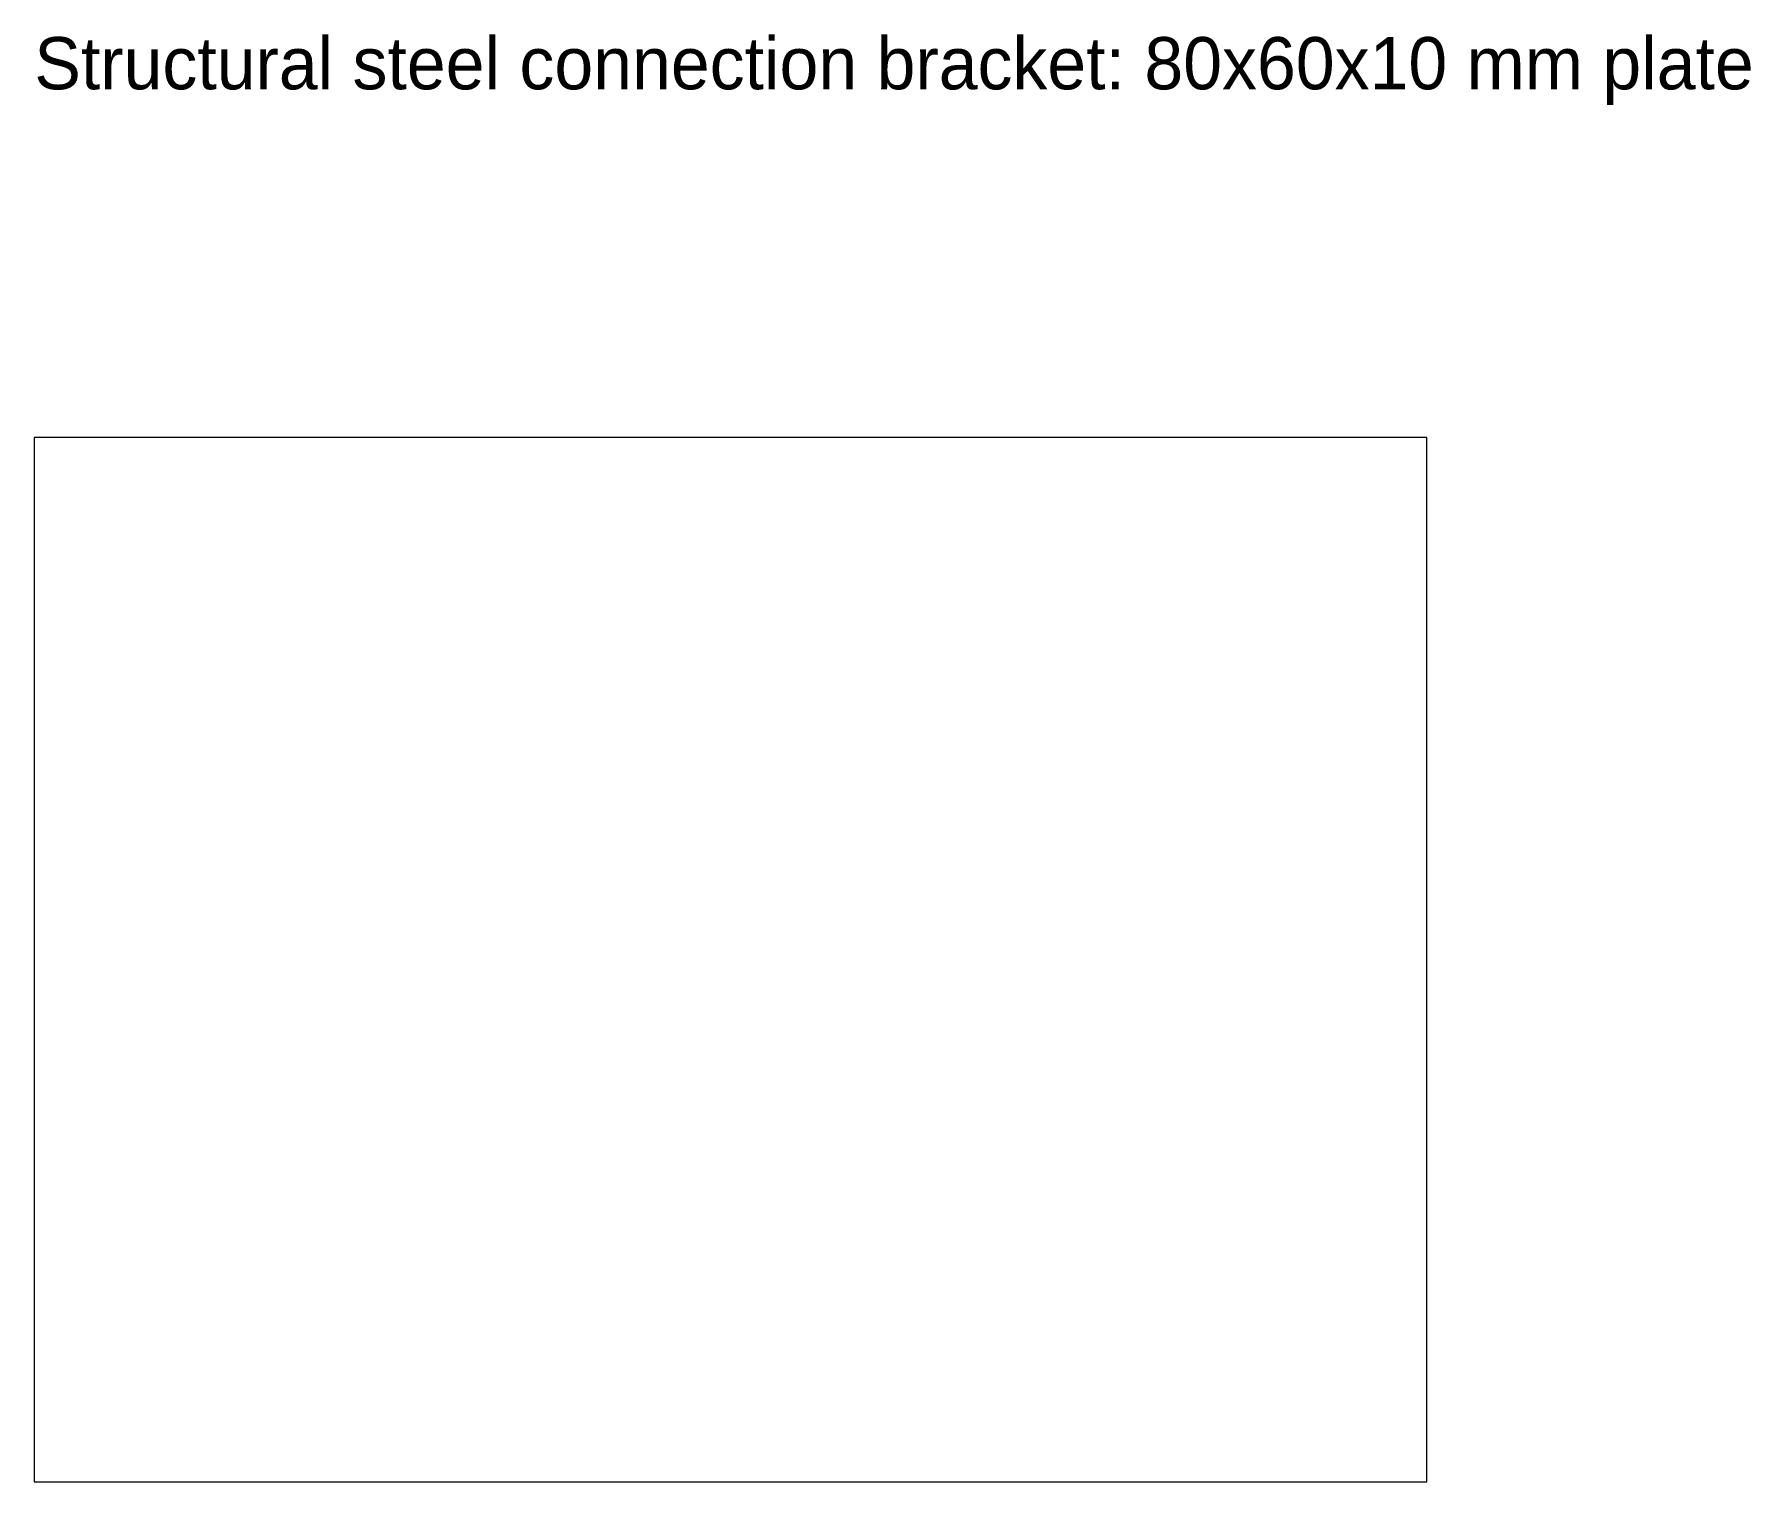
# Model space of a CAD drawing. Header units: millimetres. Extents: x 0 to 98.6, y 0 to 83.2.
import ezdxf

# ---------------------------------------------------------------- set-up
doc = ezdxf.new("R2010")
doc.units = ezdxf.units.MM
doc.header["$MEASUREMENT"] = 0
doc.layers.get('0').update_dxf_attribs({"linetype": 'CONTINUOUS', "lineweight": 0})
doc.styles.get("Standard").update_dxf_attribs({"font": 'KwantflowOpenCad.shx'})

msp = doc.modelspace()

# ---------------------------------------------------------------- linework, layer by layer
for p, q in [((80, 60), (0, 60)), ((0, 60), (0, 0)), ((80, 0), (80, 60)), ((0, 0), (80, 0))]:
    msp.add_line(p, q)

# ---------------------------------------------------------------- texts
msp.add_text('Structural steel connection bracket: 80x60x10 mm plate', height=3).set_placement((0, 80))

doc.saveas('drawing.dxf')
